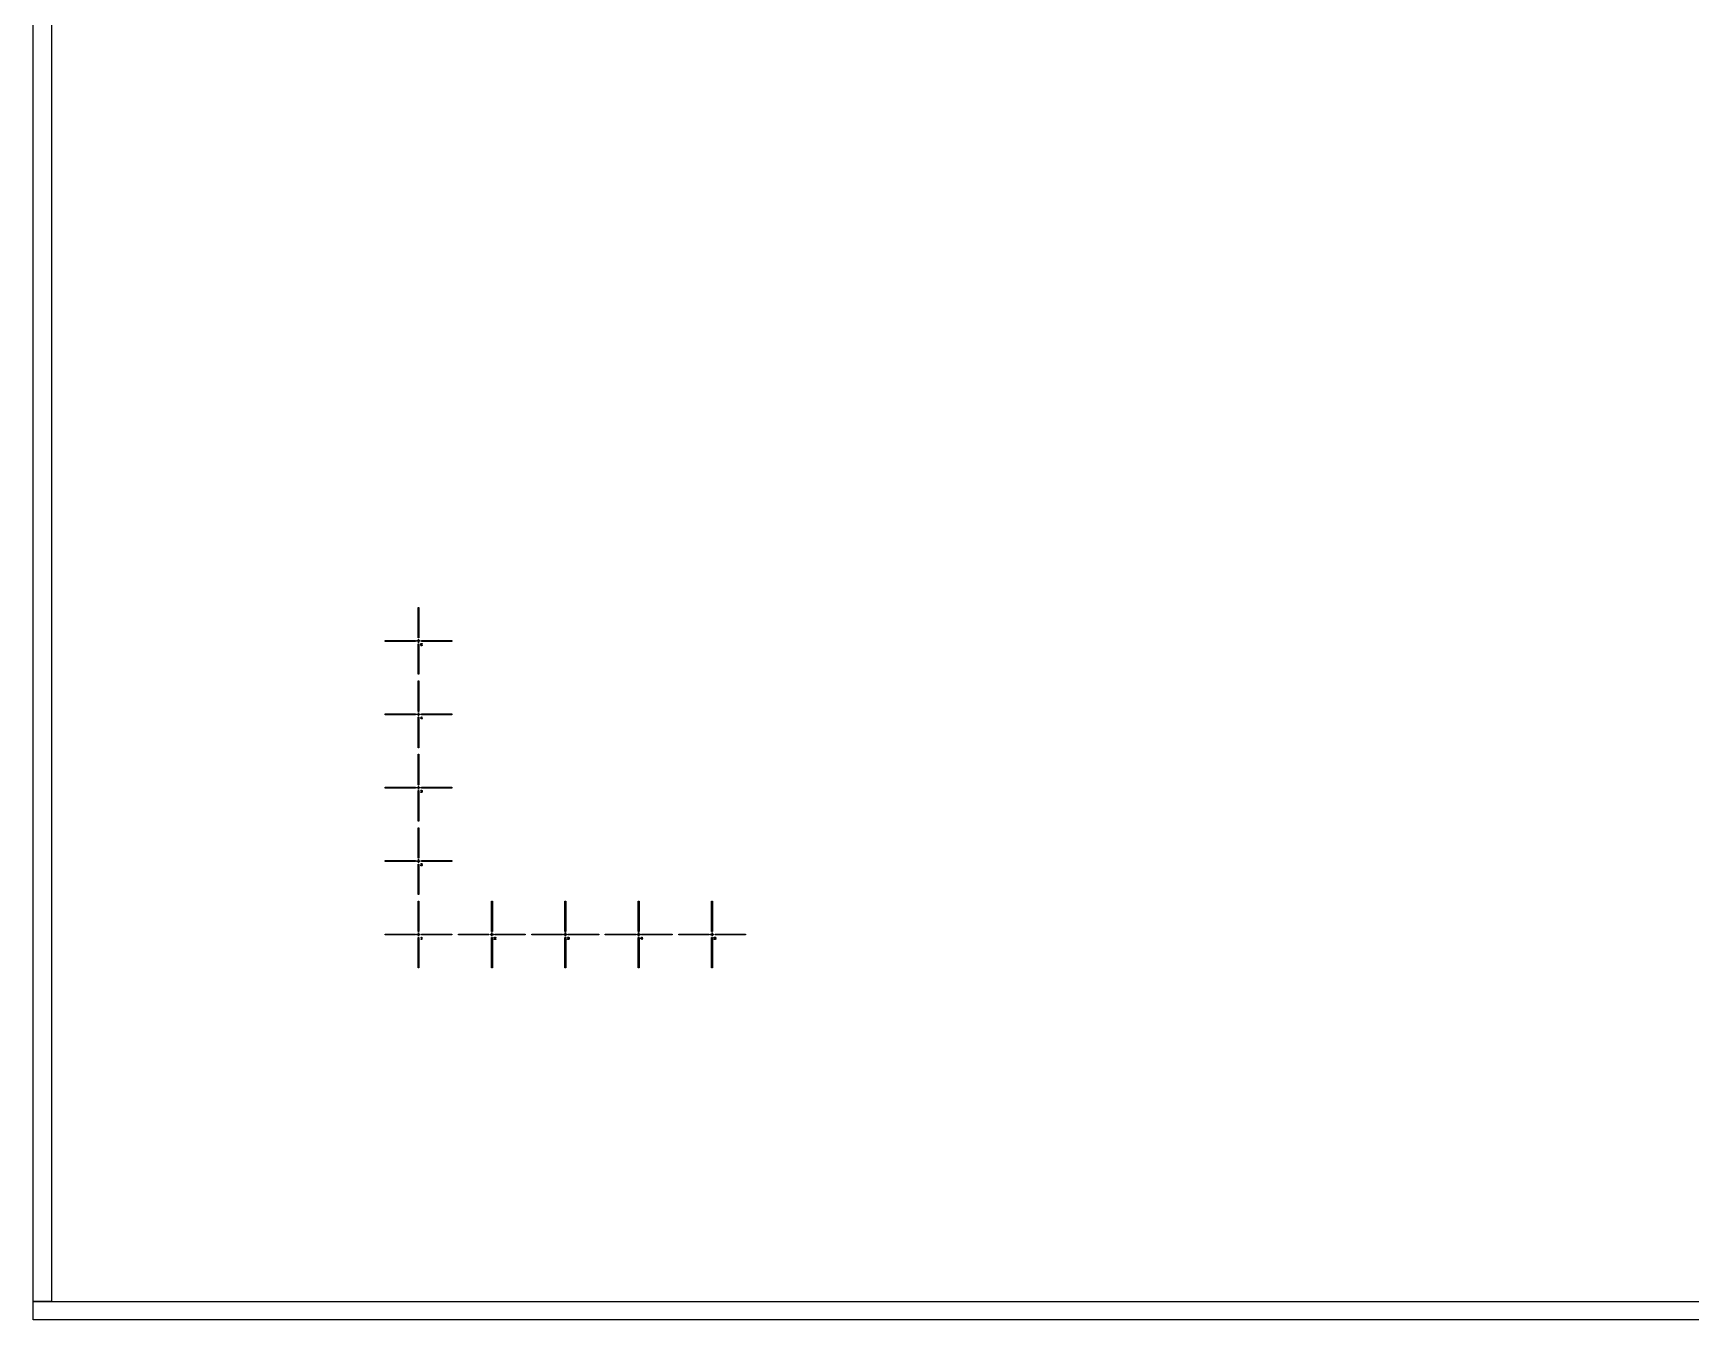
# Model space of a CAD drawing. Extents: x -4550 to 4550, y -4550 to 4550.
# Drawn here: x -4550 to -33, y -4550 to -1044 of the extents above; entities that cross this region are included whole.
import ezdxf

# ---------------------------------------------------------------- set-up
doc = ezdxf.new("R2010")
doc.units = 0
doc.layers.add('L10D0', color=1, linetype='CONTINUOUS')
doc.layers.add('L9D0', color=2, linetype='CONTINUOUS')

msp = doc.modelspace()

# ---------------------------------------------------------------- linework, layer by layer
at = {"layer": 'L10D0'}
msp.add_lwpolyline([(-4550, -4550), (-4550, -4500), (-4500, -4500), (4500, -4500), (4500, 4500), (-4500, 4500), (-4500, -4500), (-4550, -4500), (-4550, 4550), (4550, 4550), (4550, -4550)], close=True, dxfattribs=at)
at = {"layer": 'L9D0'}
for points in [[(-3501.25, -2692), (-3501.25, -2609), (-3498.75, -2609), (-3498.75, -2692)], [(-3591, -2701.25), (-3591, -2698.75), (-3508, -2698.75), (-3508, -2701.25)], [(-3500.2, -2705), (-3500.2, -2700.2), (-3505, -2700.2), (-3505, -2699.8), (-3500.2, -2699.8), (-3500.2, -2695), (-3499.8, -2695), (-3499.8, -2699.8), (-3495, -2699.8), (-3495, -2700.2), (-3499.8, -2700.2), (-3499.8, -2705)], [(-3501.25, -2791), (-3501.25, -2708), (-3498.75, -2708), (-3498.75, -2791)], [(-3494, -2710.556), (-3494, -2707), (-3489.556, -2707), (-3489.556, -2707.889), (-3493.111, -2707.889), (-3493.111, -2709.667), (-3490.444, -2709.667), (-3490.444, -2710.556)], [(-3492, -2701.25), (-3492, -2698.75), (-3409, -2698.75), (-3409, -2701.25)], [(-3494, -2713.222), (-3494, -2712.333), (-3490.444, -2712.333), (-3490.444, -2713.222)], [(-3490.444, -2712.333), (-3490.444, -2710.556), (-3489.556, -2710.556), (-3489.556, -2712.333)], [(-3501.25, -2892), (-3501.25, -2809), (-3498.75, -2809), (-3498.75, -2892)], [(-3591, -2901.25), (-3591, -2898.75), (-3508, -2898.75), (-3508, -2901.25)], [(-3500.2, -2905), (-3500.2, -2900.2), (-3505, -2900.2), (-3505, -2899.8), (-3500.2, -2899.8), (-3500.2, -2895), (-3499.8, -2895), (-3499.8, -2899.8), (-3495, -2899.8), (-3495, -2900.2), (-3499.8, -2900.2), (-3499.8, -2905)], [(-3501.25, -2991), (-3501.25, -2908), (-3498.75, -2908), (-3498.75, -2991)], [(-3491.333, -2913.222), (-3491.333, -2911.444), (-3494, -2911.444), (-3494, -2909.667), (-3493.111, -2909.667), (-3493.111, -2910.556), (-3491.333, -2910.556), (-3491.333, -2907.889), (-3492.222, -2907.889), (-3492.222, -2907), (-3490.444, -2907), (-3490.444, -2910.556), (-3489.556, -2910.556), (-3489.556, -2911.444), (-3490.444, -2911.444), (-3490.444, -2913.222)], [(-3493.111, -2909.667), (-3493.111, -2907.889), (-3492.222, -2907.889), (-3492.222, -2909.667)], [(-3492, -2901.25), (-3492, -2898.75), (-3409, -2898.75), (-3409, -2901.25)], [(-3501.25, -3092), (-3501.25, -3009), (-3498.75, -3009), (-3498.75, -3092)], [(-3591, -3101.25), (-3591, -3098.75), (-3508, -3098.75), (-3508, -3101.25)], [(-3500.2, -3105), (-3500.2, -3100.2), (-3505, -3100.2), (-3505, -3099.8), (-3500.2, -3099.8), (-3500.2, -3095), (-3499.8, -3095), (-3499.8, -3099.8), (-3495, -3099.8), (-3495, -3100.2), (-3499.8, -3100.2), (-3499.8, -3105)], [(-3501.25, -3191), (-3501.25, -3108), (-3498.75, -3108), (-3498.75, -3191)], [(-3494, -3107.889), (-3494, -3107), (-3490.444, -3107), (-3490.444, -3107.889)], [(-3494, -3113.222), (-3494, -3112.333), (-3490.444, -3112.333), (-3490.444, -3113.222)], [(-3493.111, -3110.556), (-3493.111, -3109.667), (-3490.444, -3109.667), (-3490.444, -3110.556)], [(-3492, -3101.25), (-3492, -3098.75), (-3409, -3098.75), (-3409, -3101.25)], [(-3490.444, -3109.667), (-3490.444, -3107.889), (-3489.556, -3107.889), (-3489.556, -3109.667)], [(-3490.444, -3112.333), (-3490.444, -3110.556), (-3489.556, -3110.556), (-3489.556, -3112.333)], [(-3501.25, -3292), (-3501.25, -3209), (-3498.75, -3209), (-3498.75, -3292)], [(-3500.2, -3305), (-3500.2, -3300.2), (-3505, -3300.2), (-3505, -3299.8), (-3500.2, -3299.8), (-3500.2, -3295), (-3499.8, -3295), (-3499.8, -3299.8), (-3495, -3299.8), (-3495, -3300.2), (-3499.8, -3300.2), (-3499.8, -3305)], [(-3591, -3301.25), (-3591, -3298.75), (-3508, -3298.75), (-3508, -3301.25)], [(-3501.25, -3391), (-3501.25, -3308), (-3498.75, -3308), (-3498.75, -3391)], [(-3494, -3308.778), (-3494, -3307.889), (-3493.111, -3307.889), (-3493.111, -3308.778)], [(-3494, -3313.222), (-3494, -3311.444), (-3493.111, -3311.444), (-3493.111, -3312.333), (-3489.556, -3312.333), (-3489.556, -3313.222)], [(-3493.111, -3307.889), (-3493.111, -3307), (-3490.444, -3307), (-3490.444, -3307.889)], [(-3493.111, -3311.444), (-3493.111, -3310.556), (-3491.333, -3310.556), (-3491.333, -3311.444)], [(-3492, -3301.25), (-3492, -3298.75), (-3409, -3298.75), (-3409, -3301.25)], [(-3491.333, -3310.556), (-3491.333, -3309.667), (-3490.444, -3309.667), (-3490.444, -3310.556)], [(-3490.444, -3309.667), (-3490.444, -3307.889), (-3489.556, -3307.889), (-3489.556, -3309.667)], [(-3501.25, -3492), (-3501.25, -3409), (-3498.75, -3409), (-3498.75, -3492)], [(-3301.25, -3492), (-3301.25, -3409), (-3298.75, -3409), (-3298.75, -3492)], [(-3101.25, -3492), (-3101.25, -3409), (-3098.75, -3409), (-3098.75, -3492)], [(-2901.25, -3492), (-2901.25, -3409), (-2898.75, -3409), (-2898.75, -3492)], [(-2701.25, -3492), (-2701.25, -3409), (-2698.75, -3409), (-2698.75, -3492)], [(-3591, -3501.25), (-3591, -3498.75), (-3508, -3498.75), (-3508, -3501.25)], [(-3500.2, -3505), (-3500.2, -3500.2), (-3505, -3500.2), (-3505, -3499.8), (-3500.2, -3499.8), (-3500.2, -3495), (-3499.8, -3495), (-3499.8, -3499.8), (-3495, -3499.8), (-3495, -3500.2), (-3499.8, -3500.2), (-3499.8, -3505)], [(-3501.25, -3591), (-3501.25, -3508), (-3498.75, -3508), (-3498.75, -3591)], [(-3493.111, -3513.222), (-3493.111, -3512.333), (-3492.222, -3512.333), (-3492.222, -3508.778), (-3493.111, -3508.778), (-3493.111, -3507.889), (-3492.222, -3507.889), (-3492.222, -3507), (-3491.333, -3507), (-3491.333, -3512.333), (-3490.444, -3512.333), (-3490.444, -3513.222)], [(-3492, -3501.25), (-3492, -3498.75), (-3409, -3498.75), (-3409, -3501.25)], [(-3391, -3501.25), (-3391, -3498.75), (-3308, -3498.75), (-3308, -3501.25)], [(-3300.2, -3505), (-3300.2, -3500.2), (-3305, -3500.2), (-3305, -3499.8), (-3300.2, -3499.8), (-3300.2, -3495), (-3299.8, -3495), (-3299.8, -3499.8), (-3295, -3499.8), (-3295, -3500.2), (-3299.8, -3500.2), (-3299.8, -3505)], [(-3301.25, -3591), (-3301.25, -3508), (-3298.75, -3508), (-3298.75, -3591)], [(-3294, -3508.778), (-3294, -3507.889), (-3293.111, -3507.889), (-3293.111, -3508.778)], [(-3294, -3513.222), (-3294, -3511.444), (-3293.111, -3511.444), (-3293.111, -3512.333), (-3289.556, -3512.333), (-3289.556, -3513.222)], [(-3293.111, -3507.889), (-3293.111, -3507), (-3290.444, -3507), (-3290.444, -3507.889)], [(-3293.111, -3511.444), (-3293.111, -3510.556), (-3291.333, -3510.556), (-3291.333, -3511.444)], [(-3292, -3501.25), (-3292, -3498.75), (-3209, -3498.75), (-3209, -3501.25)], [(-3291.333, -3510.556), (-3291.333, -3509.667), (-3290.444, -3509.667), (-3290.444, -3510.556)], [(-3290.444, -3509.667), (-3290.444, -3507.889), (-3289.556, -3507.889), (-3289.556, -3509.667)], [(-3191, -3501.25), (-3191, -3498.75), (-3108, -3498.75), (-3108, -3501.25)], [(-3100.2, -3505), (-3100.2, -3500.2), (-3105, -3500.2), (-3105, -3499.8), (-3100.2, -3499.8), (-3100.2, -3495), (-3099.8, -3495), (-3099.8, -3499.8), (-3095, -3499.8), (-3095, -3500.2), (-3099.8, -3500.2), (-3099.8, -3505)], [(-3101.25, -3591), (-3101.25, -3508), (-3098.75, -3508), (-3098.75, -3591)], [(-3094, -3507.889), (-3094, -3507), (-3090.444, -3507), (-3090.444, -3507.889)], [(-3094, -3513.222), (-3094, -3512.333), (-3090.444, -3512.333), (-3090.444, -3513.222)], [(-3093.111, -3510.556), (-3093.111, -3509.667), (-3090.444, -3509.667), (-3090.444, -3510.556)], [(-3092, -3501.25), (-3092, -3498.75), (-3009, -3498.75), (-3009, -3501.25)], [(-3090.444, -3509.667), (-3090.444, -3507.889), (-3089.556, -3507.889), (-3089.556, -3509.667)], [(-3090.444, -3512.333), (-3090.444, -3510.556), (-3089.556, -3510.556), (-3089.556, -3512.333)], [(-2991, -3501.25), (-2991, -3498.75), (-2908, -3498.75), (-2908, -3501.25)], [(-2900.2, -3505), (-2900.2, -3500.2), (-2905, -3500.2), (-2905, -3499.8), (-2900.2, -3499.8), (-2900.2, -3495), (-2899.8, -3495), (-2899.8, -3499.8), (-2895, -3499.8), (-2895, -3500.2), (-2899.8, -3500.2), (-2899.8, -3505)], [(-2901.25, -3591), (-2901.25, -3508), (-2898.75, -3508), (-2898.75, -3591)], [(-2891.333, -3513.222), (-2891.333, -3511.444), (-2894, -3511.444), (-2894, -3509.667), (-2893.111, -3509.667), (-2893.111, -3510.556), (-2891.333, -3510.556), (-2891.333, -3507.889), (-2892.222, -3507.889), (-2892.222, -3507), (-2890.444, -3507), (-2890.444, -3510.556), (-2889.556, -3510.556), (-2889.556, -3511.444), (-2890.444, -3511.444), (-2890.444, -3513.222)], [(-2893.111, -3509.667), (-2893.111, -3507.889), (-2892.222, -3507.889), (-2892.222, -3509.667)], [(-2892, -3501.25), (-2892, -3498.75), (-2809, -3498.75), (-2809, -3501.25)], [(-2791, -3501.25), (-2791, -3498.75), (-2708, -3498.75), (-2708, -3501.25)], [(-2700.2, -3505), (-2700.2, -3500.2), (-2705, -3500.2), (-2705, -3499.8), (-2700.2, -3499.8), (-2700.2, -3495), (-2699.8, -3495), (-2699.8, -3499.8), (-2695, -3499.8), (-2695, -3500.2), (-2699.8, -3500.2), (-2699.8, -3505)], [(-2701.25, -3591), (-2701.25, -3508), (-2698.75, -3508), (-2698.75, -3591)], [(-2694, -3510.556), (-2694, -3507), (-2689.556, -3507), (-2689.556, -3507.889), (-2693.111, -3507.889), (-2693.111, -3509.667), (-2690.444, -3509.667), (-2690.444, -3510.556)], [(-2694, -3513.222), (-2694, -3512.333), (-2690.444, -3512.333), (-2690.444, -3513.222)], [(-2692, -3501.25), (-2692, -3498.75), (-2609, -3498.75), (-2609, -3501.25)], [(-2690.444, -3512.333), (-2690.444, -3510.556), (-2689.556, -3510.556), (-2689.556, -3512.333)]]:
    msp.add_lwpolyline(points, close=True, dxfattribs=at)

doc.saveas('drawing.dxf')
